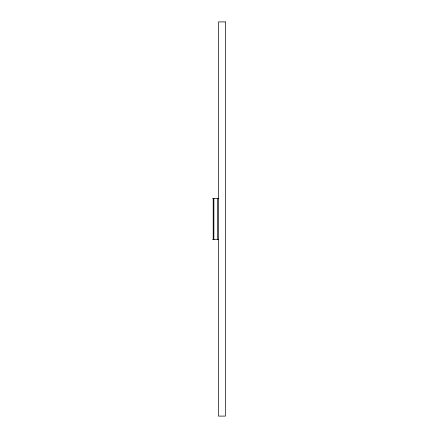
<?xml version="1.0" encoding="UTF-8"?>
<svg xmlns="http://www.w3.org/2000/svg" width="438" height="438" viewBox="0 0 438 438"><rect width="100%" height="100%" fill="white"/><g stroke="black" fill="none" stroke-linecap="round" stroke-linejoin="round"><path stroke-width="0.66" d="M212.649 198.398L218.485 198.398M212.649 239.602L218.485 239.602M217.489 198.398L217.489 239.602M213.875 198.398L213.875 239.602M213.202 198.398L213.202 239.602M225.351 21.9L218.485 21.9L218.485 416.1L225.351 416.1L225.351 21.9"/></g></svg>
